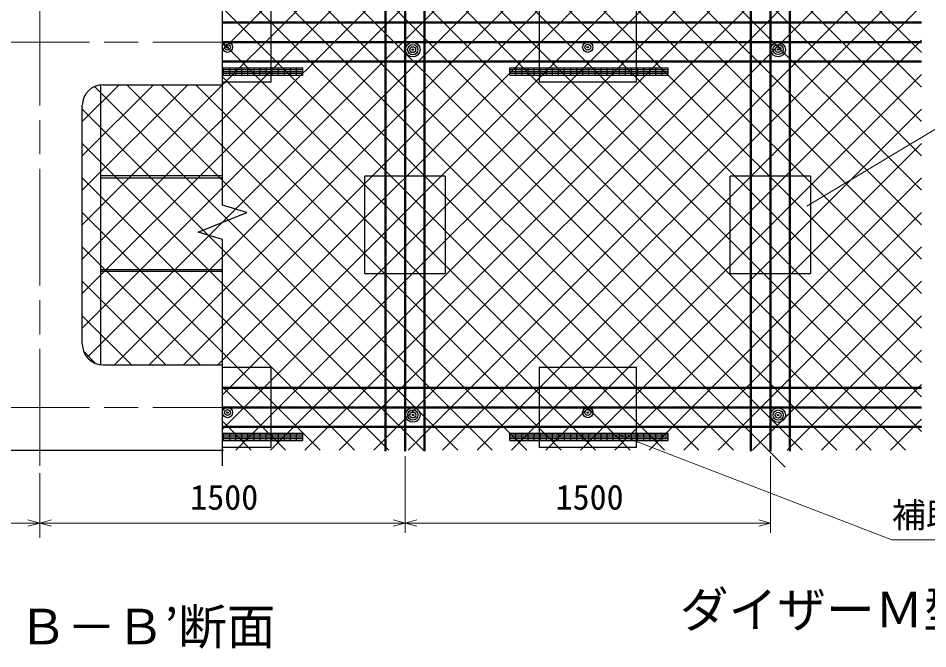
# Model space of a CAD drawing. Units: millimetres, scale not verified. Extents: x 400 to 16400, y 400 to 11650.
# Drawn here: x 4405 to 8140, y 3163 to 5752 of the extents above; entities that cross this region are included whole.
import ezdxf
from ezdxf.enums import TextEntityAlignment as Align

# ---------------------------------------------------------------- set-up
doc = ezdxf.new("R2010")
doc.units = ezdxf.units.MM
doc.header["$LTSCALE"] = 40
doc.linetypes.add('CHAIN', pattern=[18.5, 12, -1.5, 3.5, -1.5])
for name, color, linetype, lineweight in [('C-BMK', 2, 'CHAIN', 13), ('C-STR', 6, 'Continuous', 25), ('C-STR-DIM', 1, 'Continuous', 13), ('C-STR-HTXT', 7, 'Continuous', 13)]:
    doc.layers.add(name, color=color, linetype=linetype, lineweight=lineweight)
doc.layers.add('C-TTL-TXT', color=7, linetype='Continuous')
doc.styles.add('ＭＳ ゴシック', font='')
doc.styles.get('ＭＳ ゴシック').set_extended_font_data('MS Gothic')

msp = doc.modelspace()

# ---------------------------------------------------------------- linework, layer by layer
at = {"layer": 'C-BMK'}
for p, q in [((4493.7, 3913.95), (4493.7, 9373.95)), ((1258.7, 5653.95), (5248.7, 5653.95)), ((1258.7, 4153.95), (5248.7, 4153.95))]:
    msp.add_line(p, q, dxfattribs=at)
at = {"layer": 'C-STR', "color": 7, "lineweight": 50}
for p, q in [((5913.7, 9273.95), (5913.7, 3973.95)), ((5993.7, 3973.95), (5993.7, 9273.95)), ((6073.7, 3973.95), (6073.7, 9273.95)), ((7413.7, 9273.95), (7413.7, 3973.95)), ((7493.7, 3973.95), (7493.7, 9273.95)), ((7573.7, 3973.95), (7573.7, 9273.95)), ((5243.7, 5733.95), (8113.7, 5733.95)), ((5243.7, 5653.95), (8113.7, 5653.95)), ((5243.7, 5573.95), (8113.7, 5573.95)), ((5243.7, 4233.95), (8113.7, 4233.95)), ((5243.7, 4153.95), (8113.7, 4153.95)), ((5243.7, 4073.95), (8113.7, 4073.95))]:
    msp.add_line(p, q, dxfattribs=at)
at = {"layer": 'C-STR', "color": 1}
for p, q in [((8113.7, 5186.8), (4821.54, 8478.95)), ((8113.7, 5328.22), (4962.96, 8478.95)), ((8113.7, 5469.64), (5104.38, 8478.95)), ((8113.7, 8490.38), (5243.7, 5620.38)), ((5243.7, 8481.06), (8113.7, 5611.06)), ((4699.58, 8459.5), (8113.7, 5045.38)), ((4668.7, 4903.95), (8113.7, 8348.95)), ((8113.7, 4903.95), (4668.7, 8348.95)), ((8113.7, 8207.53), (4668.7, 4762.53)), ((4668.7, 8207.53), (8113.7, 4762.53)), ((4668.7, 4621.11), (8113.7, 8066.11)), ((8113.7, 4621.11), (4668.7, 8066.11)), ((8113.7, 7924.69), (4668.7, 4479.69)), ((8113.7, 4479.69), (4668.7, 7924.69)), ((8113.7, 7783.27), (4689.12, 4358.69)), ((8113.7, 7641.85), (4800.3, 4328.45)), ((4941.23, 4327.95), (8113.7, 7500.43)), ((8113.7, 7359), (5083.65, 4328.95)), ((5225.07, 4328.95), (8113.7, 7217.58)), ((8113.7, 4338.27), (5243.7, 7208.27)), ((8113.7, 7076.16), (5243.7, 4206.16)), ((5243.7, 7066.85), (8113.7, 4196.85)), ((4765.91, 6978.95), (7765.91, 3978.95)), ((7907.33, 3978.95), (4907.33, 6978.95)), ((8048.75, 3978.95), (5048.75, 6978.95)), ((8113.7, 4055.43), (5190.17, 6978.95)), ((7624.48, 3978.95), (4675.7, 6927.74)), ((5242.7, 4063.74), (8113.7, 6934.74)), ((7553.77, 3908.24), (4668.7, 6793.32)), ((8113.7, 6793.32), (5299.33, 3978.95)), ((7341.64, 3978.95), (4668.7, 6651.9)), ((5440.75, 3978.95), (8113.7, 6651.9)), ((4668.7, 6510.48), (7200.22, 3978.95)), ((8113.7, 6510.48), (5582.18, 3978.95)), ((5723.6, 3978.95), (8113.7, 6369.05)), ((8113.7, 6227.63), (5865.02, 3978.95)), ((6006.44, 3978.95), (8113.7, 6086.21)), ((8113.7, 5944.79), (6147.86, 3978.95)), ((7058.8, 3978.95), (5243.7, 5794.05)), ((6289.28, 3978.95), (8113.7, 5803.37)), ((5242.38, 5653.95), (6917.38, 3978.95)), ((8113.7, 5661.95), (6430.7, 3978.95)), ((6775.96, 3978.95), (5243.7, 5511.21)), ((6572.12, 3978.95), (8113.7, 5520.53)), ((4668.7, 5328.22), (4819.43, 5478.95)), ((5102.28, 5478.95), (4668.7, 5045.38)), ((4960.86, 5478.95), (4668.7, 5186.8)), ((6210.27, 3978.95), (4718.09, 5471.14)), ((4851.69, 5478.95), (6351.69, 3978.95)), ((6493.11, 3978.95), (4993.11, 5478.95)), ((5134.53, 5478.95), (6634.53, 3978.95)), ((4668.7, 5379.11), (6068.85, 3978.95)), ((8113.7, 5379.11), (6713.55, 3978.95)), ((5927.43, 3978.95), (4668.7, 5237.68)), ((6854.97, 3978.95), (8113.7, 5237.68)), ((4668.7, 5096.26), (5786.01, 3978.95)), ((8113.7, 5096.26), (6996.39, 3978.95)), ((4668.7, 4954.84), (5644.59, 3978.95)), ((7137.81, 3978.95), (8113.7, 4954.84)), ((4668.7, 4813.42), (5153.16, 4328.95)), ((8113.7, 4813.42), (7279.23, 3978.95)), ((5011.24, 4329.45), (4668.7, 4672)), ((7420.65, 3978.95), (8113.7, 4672)), ((4668.7, 4530.58), (4870.32, 4328.95)), ((8113.7, 4530.58), (7562.07, 3978.95)), ((4723.27, 4334.59), (4674.33, 4383.52)), ((7703.5, 3978.95), (8113.7, 4389.16)), ((5243.7, 4238.42), (5503.16, 3978.95)), ((8113.7, 4247.73), (7844.92, 3978.95)), ((5361.74, 3978.95), (5243.7, 4097)), ((7986.34, 3978.95), (8113.7, 4106.31))]:
    msp.add_line(p, q, dxfattribs=at)
at = {"layer": 'C-STR', "color": 7}
for p, q in [((5243.7, 4983.95), (5243.7, 7843.95)), ((4753.7, 5478.95), (5243.7, 5478.95)), ((4668.7, 4413.95), (4668.7, 5393.95)), ((5343.7, 4953.95), (5243.7, 4983.95)), ((5143.7, 4873.95), (5343.7, 4953.95)), ((5243.7, 4843.95), (5143.7, 4873.95)), ((5243.7, 3913.95), (5243.7, 4843.95)), ((4753.7, 4328.95), (5243.7, 4328.95)), ((1318.7, 3978.95), (5248.7, 3978.95))]:
    msp.add_line(p, q, dxfattribs=at)
at = {"layer": 'C-STR'}
for p, q in [((5443.7, 5488.95), (5443.7, 5818.95)), ((6543.7, 5818.95), (6543.7, 5488.95)), ((6943.7, 5488.95), (6943.7, 5818.95)), ((5243.7, 5548.76), (5573.7, 5548.76)), ((5243.7, 5541.26), (5573.7, 5541.26)), ((5243.7, 5533.76), (5573.7, 5533.76)), ((5248.7, 5518.76), (5248.7, 5548.76)), ((5273.7, 5518.76), (5273.7, 5548.76)), ((5298.7, 5518.76), (5298.7, 5548.76)), ((5323.7, 5518.76), (5323.7, 5548.76)), ((5348.7, 5518.76), (5348.7, 5548.76)), ((5373.7, 5518.76), (5373.7, 5548.76)), ((5398.7, 5518.76), (5398.7, 5548.76)), ((5423.7, 5518.76), (5423.7, 5548.76)), ((5448.7, 5518.76), (5448.7, 5548.76)), ((5473.7, 5518.76), (5473.7, 5548.76)), ((5498.7, 5518.76), (5498.7, 5548.76)), ((5523.7, 5518.76), (5523.7, 5548.76)), ((5548.7, 5518.76), (5548.7, 5548.76)), ((5573.7, 5518.76), (5573.7, 5548.76)), ((6423.7, 5548.76), (7073.7, 5548.76)), ((6423.7, 5518.76), (6423.7, 5548.76)), ((6423.7, 5541.26), (7073.7, 5541.26)), ((6423.7, 5533.76), (7073.7, 5533.76)), ((6448.7, 5518.76), (6448.7, 5548.76)), ((6473.7, 5518.76), (6473.7, 5548.76)), ((6498.7, 5518.76), (6498.7, 5548.76)), ((6523.7, 5518.76), (6523.7, 5548.76)), ((6548.7, 5518.76), (6548.7, 5548.76)), ((6573.7, 5518.76), (6573.7, 5548.76)), ((6598.7, 5518.76), (6598.7, 5548.76)), ((6623.7, 5518.76), (6623.7, 5548.76)), ((6648.7, 5518.76), (6648.7, 5548.76)), ((6673.7, 5518.76), (6673.7, 5548.76)), ((6698.7, 5518.76), (6698.7, 5548.76)), ((6723.7, 5518.76), (6723.7, 5548.76)), ((6748.7, 5518.76), (6748.7, 5548.76)), ((6773.7, 5518.76), (6773.7, 5548.76)), ((6798.7, 5518.76), (6798.7, 5548.76)), ((6823.7, 5518.76), (6823.7, 5548.76)), ((6848.7, 5518.76), (6848.7, 5548.76)), ((6873.7, 5518.76), (6873.7, 5548.76)), ((6898.7, 5518.76), (6898.7, 5548.76)), ((6923.7, 5518.76), (6923.7, 5548.76)), ((6948.7, 5518.76), (6948.7, 5548.76)), ((6973.7, 5518.76), (6973.7, 5548.76)), ((6998.7, 5518.76), (6998.7, 5548.76)), ((7023.7, 5518.76), (7023.7, 5548.76)), ((7048.7, 5518.76), (7048.7, 5548.76)), ((7073.7, 5518.76), (7073.7, 5548.76)), ((5243.7, 5526.26), (5573.7, 5526.26)), ((5243.7, 5518.76), (5573.7, 5518.76)), ((6423.7, 5526.26), (7073.7, 5526.26)), ((6423.7, 5518.76), (7073.7, 5518.76)), ((4743.7, 5478.95), (4743.7, 4328.95)), ((5443.7, 5488.95), (5243.7, 5488.95)), ((6943.7, 5488.95), (6543.7, 5488.95)), ((6543.7, 5484), (6543.7, 5483.95)), ((5243.7, 5104.25), (4743.7, 5104.25)), ((5243.7, 5095.55), (4743.7, 5095.55)), ((6158.7, 5103.95), (5828.7, 5103.95)), ((5828.7, 4703.95), (5828.7, 5103.95)), ((6158.7, 5103.95), (6158.7, 4703.95)), ((7658.7, 5103.95), (7328.7, 5103.95)), ((7328.7, 4703.95), (7328.7, 5103.95)), ((7658.7, 5103.95), (7658.7, 4703.95)), ((4743.7, 4720.95), (5243.7, 4720.95)), ((5243.7, 4712.25), (4743.7, 4712.25)), ((5828.7, 4703.95), (6158.7, 4703.95)), ((7328.7, 4703.95), (7658.7, 4703.95)), ((5243.7, 4318.95), (5443.7, 4318.95)), ((5443.7, 3988.95), (5443.7, 4318.95)), ((6543.7, 4318.95), (6943.7, 4318.95)), ((6543.7, 4318.95), (6543.7, 3988.95)), ((6943.7, 3988.95), (6943.7, 4318.95)), ((5242.7, 4048.76), (5573.7, 4048.76)), ((5242.7, 4041.26), (5573.7, 4041.26)), ((5242.7, 4033.76), (5573.7, 4033.76)), ((5248.7, 4018.76), (5248.7, 4048.76)), ((5273.7, 4018.76), (5273.7, 4048.76)), ((5298.7, 4018.76), (5298.7, 4048.76)), ((5323.7, 4018.76), (5323.7, 4048.76)), ((5348.7, 4018.76), (5348.7, 4048.76)), ((5373.7, 4018.76), (5373.7, 4048.76)), ((5398.7, 4018.76), (5398.7, 4048.76)), ((5423.7, 4018.76), (5423.7, 4048.76)), ((5448.7, 4018.76), (5448.7, 4048.76)), ((5473.7, 4018.76), (5473.7, 4048.76)), ((5498.7, 4018.76), (5498.7, 4048.76)), ((5523.7, 4018.76), (5523.7, 4048.76)), ((5548.7, 4018.76), (5548.7, 4048.76)), ((5573.7, 4018.76), (5573.7, 4048.76)), ((6423.7, 4048.76), (7073.7, 4048.76)), ((6423.7, 4018.76), (6423.7, 4048.76)), ((6423.7, 4041.26), (7073.7, 4041.26)), ((6423.7, 4033.76), (7073.7, 4033.76)), ((6448.7, 4018.76), (6448.7, 4048.76)), ((6473.7, 4018.76), (6473.7, 4048.76)), ((6498.7, 4018.76), (6498.7, 4048.76)), ((6523.7, 4018.76), (6523.7, 4048.76)), ((6548.7, 4018.76), (6548.7, 4048.76)), ((6573.7, 4018.76), (6573.7, 4048.76)), ((6598.7, 4018.76), (6598.7, 4048.76)), ((6623.7, 4018.76), (6623.7, 4048.76)), ((6648.7, 4018.76), (6648.7, 4048.76)), ((6673.7, 4018.76), (6673.7, 4048.76)), ((6698.7, 4018.76), (6698.7, 4048.76)), ((6723.7, 4018.76), (6723.7, 4048.76)), ((6748.7, 4018.76), (6748.7, 4048.76)), ((6773.7, 4018.76), (6773.7, 4048.76)), ((6798.7, 4018.76), (6798.7, 4048.76)), ((6823.7, 4018.76), (6823.7, 4048.76)), ((6848.7, 4018.76), (6848.7, 4048.76)), ((6873.7, 4018.76), (6873.7, 4048.76)), ((6898.7, 4018.76), (6898.7, 4048.76)), ((6923.7, 4018.76), (6923.7, 4048.76)), ((6948.7, 4018.76), (6948.7, 4048.76)), ((6973.7, 4018.76), (6973.7, 4048.76)), ((6998.7, 4018.76), (6998.7, 4048.76)), ((7023.7, 4018.76), (7023.7, 4048.76)), ((7048.7, 4018.76), (7048.7, 4048.76)), ((7073.7, 4018.76), (7073.7, 4048.76)), ((5242.7, 4026.26), (5573.7, 4026.26)), ((5242.7, 4018.76), (5573.7, 4018.76)), ((6423.7, 4026.26), (7073.7, 4026.26)), ((6423.7, 4018.76), (7073.7, 4018.76)), ((5443.7, 3988.95), (5243.7, 3988.95)), ((6943.7, 3988.95), (6543.7, 3988.95)), ((6543.7, 3984), (6543.7, 3983.95))]:
    msp.add_line(p, q, dxfattribs=at)
at = {"layer": 'C-STR', "color": 7}
for centre, radius in [((5264.7, 5632.95), 21), ((5264.7, 5632.95), 12), ((6025.2, 5622.95), 30), ((6025.2, 5622.95), 21), ((6743.7, 5632.95), 21), ((6743.7, 5632.95), 12), ((7524.95, 5623.45), 30), ((7524.95, 5623.45), 21), ((5264.7, 5632.95), 3), ((6025.2, 5622.95), 12), ((6025.2, 5622.95), 3), ((6743.7, 5632.95), 3), ((7524.95, 5623.45), 12), ((7524.95, 5623.45), 3), ((5264.7, 4132.95), 21), ((6025.7, 4122.95), 30), ((6743.7, 4132.95), 21), ((7525.2, 4122.45), 30), ((5264.7, 4132.95), 12), ((5264.7, 4132.95), 3), ((6025.7, 4122.95), 21), ((6025.7, 4122.95), 12), ((6025.7, 4122.95), 3), ((6743.7, 4132.95), 12), ((6743.7, 4132.95), 3), ((7525.2, 4122.45), 21), ((7525.2, 4122.45), 12), ((7525.2, 4122.45), 3)]:
    msp.add_circle(centre, radius, dxfattribs=at)
for centre, start, end in [((4753.7, 5393.95), 90, 180), ((4753.7, 4413.95), 180, 270)]:
    msp.add_arc(centre, 85, start, end, dxfattribs=at)
at = {"layer": 'C-STR-DIM'}
for p, q in [((5993.7, 3953.95), (5993.7, 3638.95)), ((7493.7, 3953.95), (7493.7, 3638.95)), ((4493.7, 3883.95), (4493.7, 3618.95)), ((2993.7, 3678.95), (4493.7, 3678.95)), ((2993.7, 3678.95), (4493.7, 3678.95)), ((2993.7, 3678.95), (4493.7, 3678.95)), ((4493.7, 3678.95), (4445.4, 3691.89)), ((4493.7, 3678.95), (4445.4, 3666.01)), ((4493.7, 3678.95), (4541.99, 3691.89)), ((4493.7, 3678.95), (5993.7, 3678.95)), ((4493.7, 3678.95), (5993.7, 3678.95)), ((4493.7, 3678.95), (5993.7, 3678.95)), ((4493.7, 3678.95), (4541.99, 3666.01)), ((5993.7, 3678.95), (5945.4, 3691.89)), ((5993.7, 3678.95), (5945.4, 3666.01)), ((5993.7, 3678.95), (6041.99, 3691.89)), ((5993.7, 3678.95), (7493.7, 3678.95)), ((5993.7, 3678.95), (6041.99, 3666.01)), ((7493.7, 3678.95), (7445.4, 3691.89)), ((7493.7, 3678.95), (7445.4, 3666.01))]:
    msp.add_line(p, q, dxfattribs=at)
at = {"layer": 'C-STR-HTXT', "color": 1}
for p, q in [((8626.2, 5569.24), (7643.38, 4980.3)), ((8626.2, 5569.24), (7643.38, 4980.3)), ((6880.12, 4038.56), (7992.31, 3609.9)), ((7992.31, 3609.9), (9392.31, 3609.9))]:
    msp.add_line(p, q, dxfattribs=at)

# ---------------------------------------------------------------- texts
at = {"layer": 'C-STR-DIM', "color": 7, "style": 'ＭＳ ゴシック'}
for p in [(5111.75, 3703.27), (6611.75, 3703.27)]:
    msp.add_text('1500', height=102.6, dxfattribs=at).set_placement(p, align=Align.BOTTOM_LEFT)
at = {"layer": 'C-STR-HTXT', "style": 'ＭＳ ゴシック'}
msp.add_text('補助金網（急勾配用）', height=102.6, dxfattribs=at).set_placement((7992.31, 3629.9), align=Align.BOTTOM_LEFT)
at = {"layer": 'C-TTL-TXT', "style": 'ＭＳ ゴシック'}
for s, p in [('ダイザーＭ型部材模式図', (7121.77, 3323.78)), ('Ｂ－Ｂ’断面', (4406.48, 3253.99))]:
    msp.add_text(s, height=146.6, dxfattribs=at).set_placement(p, align=Align.MIDDLE_LEFT)

doc.saveas('drawing.dxf')
